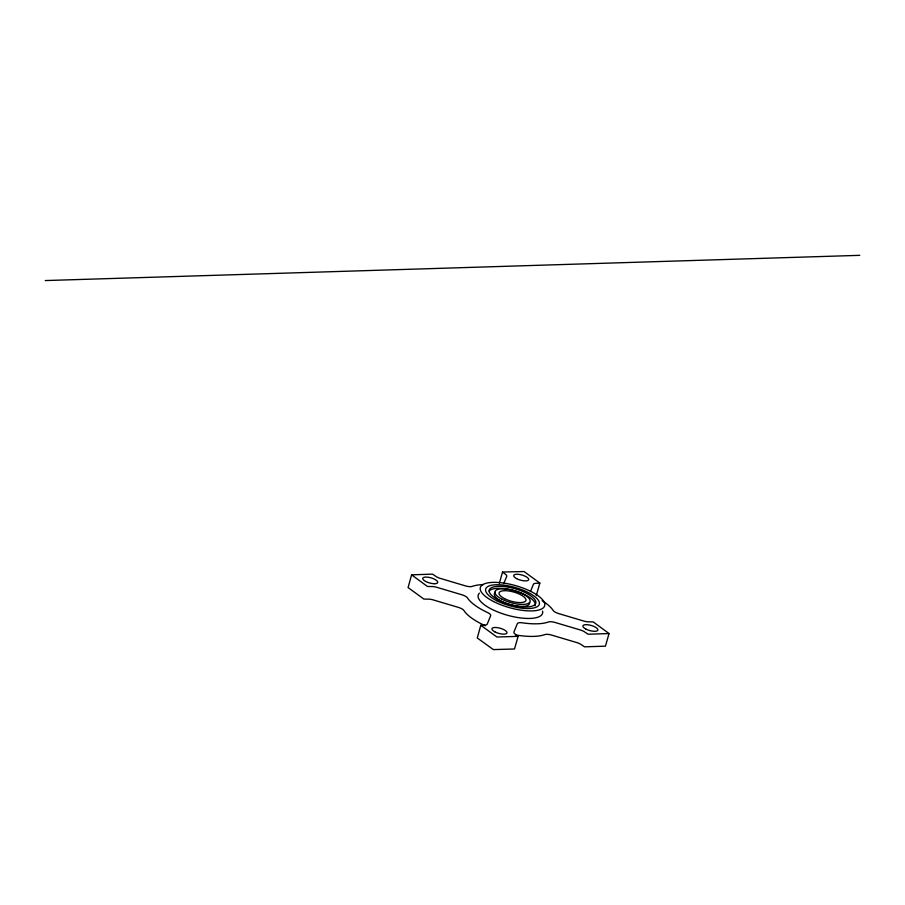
<?xml version="1.0" encoding="UTF-8"?>
<svg xmlns="http://www.w3.org/2000/svg" width="905" height="905" viewBox="0 0 905 905"><rect width="100%" height="100%" fill="white"/><g stroke="black" fill="none" stroke-linecap="round" stroke-linejoin="round"><path stroke-width="1.36" d="M483.406 584.585A45.895 15.702 15.8 0 0 472.387 586.327A6.957 2.376 15.8 0 1 465.645 585.942L440.283 578.397A6.969 2.387 15.8 0 1 435.905 576.372L432.511 574.132L411.605 574.845L408.076 587.56L423.902 599.087L428.178 599.133A6.957 2.376 15.8 0 1 433.201 599.902L458.405 607.391A6.98 2.387 15.8 0 1 464.039 610.694A46.042 15.747 15.8 0 0 483.564 624.925A6.98 2.387 15.8 0 1 485.193 625.774M411.605 574.845L427.465 586.485L431.742 586.542A6.957 2.376 15.8 0 1 436.764 587.3L461.969 594.8A6.98 2.387 15.8 0 1 467.602 598.103A46.042 15.747 15.8 0 0 487.128 612.323A6.98 2.387 15.8 0 1 490.657 615.694L487.241 624.077A6.957 2.376 15.8 0 1 484.639 625.072L480.804 625.265L477.274 637.968L493.361 649.598L514.504 648.987L518.113 636.351L515.239 634.167A6.969 2.387 15.8 0 1 513.916 632.041L517.366 623.613A6.957 2.376 15.8 0 1 522.513 622.844A45.895 15.702 15.8 0 0 548.26 622.052A6.957 2.376 15.8 0 1 555.003 622.448L580.365 629.982A6.969 2.387 15.8 0 1 584.743 632.007L588.137 634.247L609.042 633.534L593.182 621.893L588.906 621.837A6.957 2.376 15.8 0 1 583.883 621.079L558.679 613.59A6.98 2.387 15.8 0 1 553.046 610.287A46.042 15.747 15.8 0 0 542.095 600.682M480.804 625.31L496.924 637.007L518.113 636.351M536.28 595.66L539.844 583.069L524.074 571.541L502.535 572.028L505.409 574.223A6.969 2.387 15.8 0 1 506.732 576.338L503.78 583.567M515.511 635.321A6.957 2.376 15.8 0 1 518.95 635.446A45.895 15.702 15.8 0 0 544.697 634.643A6.957 2.376 15.8 0 1 551.439 635.039L576.802 642.584A6.969 2.387 15.8 0 1 581.18 644.609L584.573 646.837L605.445 646.17L609.042 633.534M499.334 583.374L502.535 572.028M530.477 591.497L533.407 584.313A6.957 2.376 15.8 0 1 536.009 583.306L539.844 583.114M45.25 280.561L859.75 255.334M542.581 611.158A33.44 11.437 15.8 0 1 507.038 615.129A33.44 11.437 15.8 0 1 479.424 593.126M489.141 591.101A24.186 8.269 15.8 0 1 516.404 591.35A24.186 8.269 15.8 0 1 535.025 605.728M529.549 602.458A18.281 6.256 15.8 0 1 509.56 604.472A18.281 6.256 15.8 0 1 495.374 592.3M434.819 583.714L434.411 583.725A7.806 2.67 15.8 0 1 422.737 578.759A7.806 2.67 15.8 0 1 433.314 578.634A7.806 2.67 15.8 0 1 434.819 583.714M516.574 578.612A7.806 2.67 15.8 0 0 528.667 579.8A7.806 2.67 15.8 0 0 518.327 574.313A7.806 2.67 15.8 0 0 516.574 578.612M585.784 629.032A7.806 2.67 15.8 0 0 597.866 630.208A7.806 2.67 15.8 0 0 587.537 624.733A7.806 2.67 15.8 0 0 585.784 629.032M494.843 631.848A7.806 2.67 15.8 0 0 506.936 633.025A7.806 2.67 15.8 0 0 496.596 627.538A7.806 2.67 15.8 0 0 494.843 631.848M493.542 601.52A33.44 11.437 15.8 0 0 544.663 605.807A33.44 11.437 15.8 0 0 499.334 582.571A33.44 11.437 15.8 0 0 493.542 601.52M496.709 600.705A27.863 9.525 15.8 0 0 539.301 604.28A27.863 9.525 15.8 0 0 501.528 584.913A27.863 9.525 15.8 0 0 496.709 600.705M504.605 598.669A13.926 4.763 15.8 0 0 525.907 600.456A13.926 4.763 15.8 0 0 507.015 590.773A13.926 4.763 15.8 0 0 504.605 598.669M498.893 600.219A24.186 8.269 15.8 0 0 535.783 603.228A24.186 8.269 15.8 0 0 502.863 586.451A24.186 8.269 15.8 0 0 498.893 600.219M502.139 599.302A18.281 6.256 15.8 0 0 530.092 601.655A18.281 6.256 15.8 0 0 505.307 588.94A18.281 6.256 15.8 0 0 502.139 599.302"/></g></svg>
